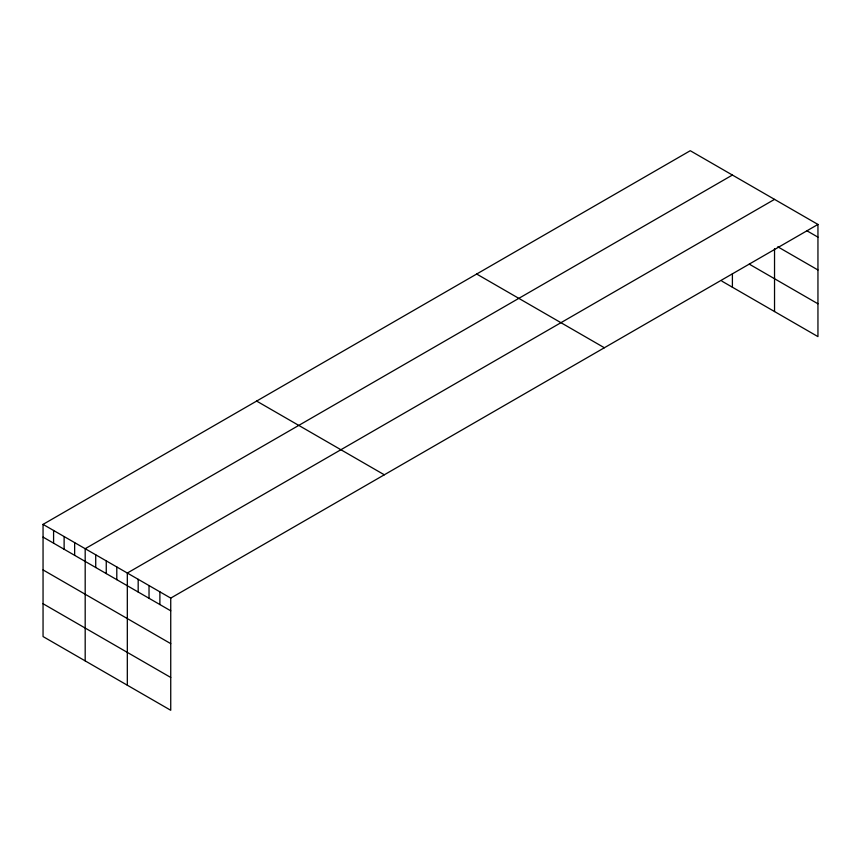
<?xml version="1.0" encoding="UTF-8"?>
<svg xmlns="http://www.w3.org/2000/svg" width="861" height="861" viewBox="0 0 861 861"><rect width="100%" height="100%" fill="white"/><g stroke="black" fill="none" stroke-linecap="round" stroke-linejoin="round"><path stroke-width="1.29" d="M43.05 524.381L170.736 598.104L170.736 710.282L43.05 636.559L43.05 524.381L690.264 150.718L817.95 224.441L817.95 336.619L721.862 281.138M732.399 175.052L85.185 548.715L85.185 660.882M774.534 199.375L127.32 573.039L127.32 685.216M170.736 598.104L817.95 224.441M807.101 230.888L817.95 237.152M777.795 246.795L817.95 269.977M749.253 264.133L817.95 303.793M476.682 274.035L604.368 347.758M256.632 401.075L384.318 474.798M43.05 537.092L170.736 610.815M43.05 569.917L170.736 643.641M43.05 603.733L170.736 677.456M774.534 248.668L774.534 311.553M732.399 273.852L732.399 287.219M159.888 591.841L159.888 604.551M149.028 585.577L149.028 598.287M138.18 579.313L138.18 592.013M116.795 566.958L116.795 579.668M106.258 560.877L106.258 573.587M95.722 554.796L95.722 567.507M74.649 542.634L74.649 555.345M64.123 536.554L64.123 549.264M53.586 530.473L53.586 543.173"/></g></svg>
